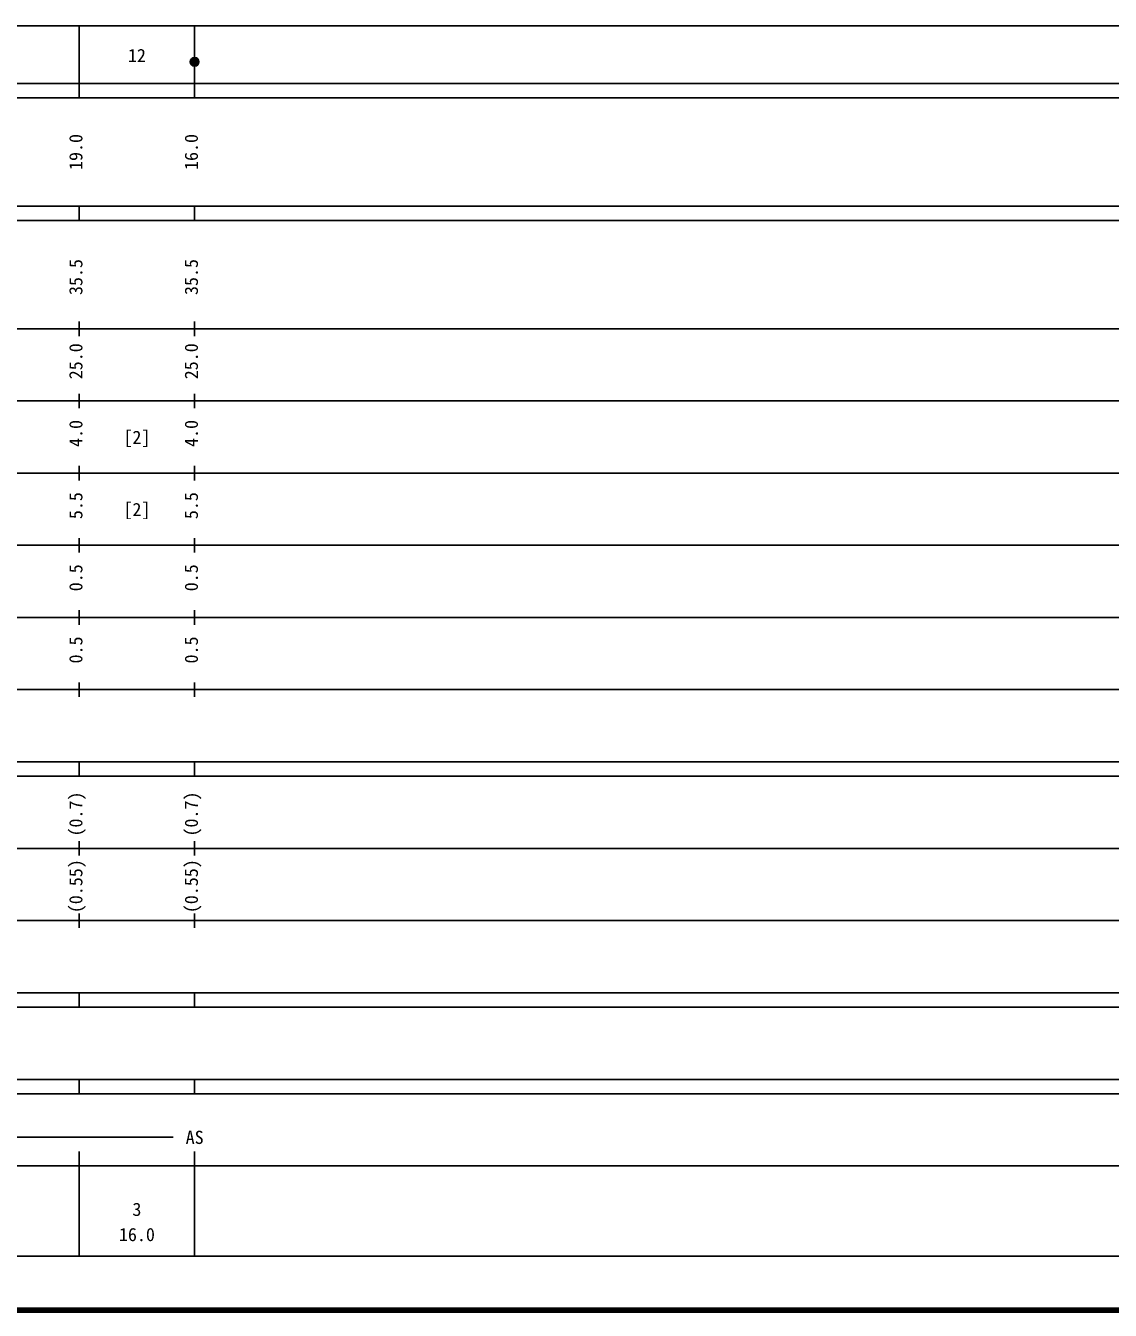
# Model space of a CAD drawing. Units: millimetres on the paper, enlarged 1000 times. Extents: x 40000 to 680000, y 20000 to 380000.
# Drawn here: x 260594 to 410848, y 20000 to 198000 of the extents above; entities that cross this region are included whole.
import ezdxf
from ezdxf.enums import TextEntityAlignment as Align

# ---------------------------------------------------------------- set-up
doc = ezdxf.new("R2010")
doc.units = ezdxf.units.MM
doc.header["$LTSCALE"] = 1000
doc.layers.add('M-TTL', color=2, linetype='Continuous', lineweight=140)
doc.layers.add('M-TTL-BAND', color=7, linetype='Continuous', lineweight=25)
doc.styles.add('ＭＳ ゴシック', font='')
doc.styles.get('ＭＳ ゴシック').set_extended_font_data('MS Gothic')

msp = doc.modelspace()

# ---------------------------------------------------------------- linework, layer by layer
at = {"layer": 'M-TTL'}
msp.add_line((40000, 20000), (680000, 20000), dxfattribs=at)
at = {"layer": 'M-TTL-BAND'}
for p, q in [((68000, 198000), (579000, 198000)), ((268000, 188000), (268000, 198000)), ((284000, 188000), (284000, 198000)), ((40000, 190000), (579000, 190000)), ((40000, 188000), (579000, 188000)), ((40000, 173000), (579000, 173000)), ((268000, 171000), (268000, 173000)), ((284000, 171000), (284000, 173000)), ((40000, 171000), (579000, 171000)), ((268000, 155000), (268000, 157000)), ((284000, 155000), (284000, 157000)), ((40000, 156000), (579000, 156000)), ((46000, 146000), (579000, 146000)), ((268000, 145000), (268000, 147000)), ((284000, 145000), (284000, 147000)), ((52000, 136000), (579000, 136000)), ((268000, 135000), (268000, 137000)), ((284000, 135000), (284000, 137000)), ((268000, 125000), (268000, 127000)), ((284000, 125000), (284000, 127000)), ((46000, 126000), (579000, 126000)), ((52000, 116000), (579000, 116000)), ((268000, 115000), (268000, 117000)), ((284000, 115000), (284000, 117000)), ((268000, 105000), (268000, 107000)), ((284000, 105000), (284000, 107000)), ((46000, 106000), (579000, 106000)), ((40000, 96000), (579000, 96000)), ((268000, 94000), (268000, 96000)), ((284000, 94000), (284000, 96000)), ((40000, 94000), (579000, 94000)), ((49000, 84000), (579000, 84000)), ((268000, 83000), (268000, 85000)), ((284000, 83000), (284000, 85000)), ((268000, 73000), (268000, 75000)), ((284000, 73000), (284000, 75000)), ((40000, 74000), (579000, 74000)), ((40000, 64000), (579000, 64000)), ((268000, 62000), (268000, 64000)), ((284000, 62000), (284000, 64000)), ((40000, 62000), (579000, 62000)), ((40000, 52000), (579000, 52000)), ((268000, 50000), (268000, 52000)), ((284000, 50000), (284000, 52000)), ((40000, 50000), (579000, 50000)), ((71000, 44000), (281000, 44000)), ((268000, 27500), (268000, 42000)), ((284000, 27500), (284000, 42000)), ((40000, 40000), (579000, 40000)), ((68000, 27500), (579000, 27500))]:
    msp.add_line(p, q, dxfattribs=at)
for radius in [600, 500, 400, 300, 200, 100]:
    msp.add_circle((284000, 193000), radius, dxfattribs=at)

# ---------------------------------------------------------------- texts
at = {"layer": 'M-TTL-BAND', "style": 'ＭＳ ゴシック'}
for s, p in [('12', (276000, 192405)), ('[2]', (276000, 139500)), ('[2]', (276000, 129500)), ('AS', (284000, 42500)), ('3', (276000, 32523)), ('16.0', (276000, 29033))]:
    msp.add_text(s, height=1833, dxfattribs=at).set_placement(p, align=Align.BOTTOM_CENTER)
for s, p in [('19.0', (269000, 180500)), ('16.0', (285000, 180500)), ('35.5', (269000, 163174)), ('35.5', (285000, 163174)), ('25.0', (269000, 151500)), ('25.0', (285000, 151500)), ('4.0', (269000, 141500)), ('4.0', (285000, 141500)), ('5.5', (269000, 131500)), ('5.5', (285000, 131500)), ('0.5', (269000, 121500)), ('0.5', (285000, 121500)), ('0.5', (269000, 111500)), ('0.5', (285000, 111500)), ('(0.7)', (269000, 88764)), ('(0.7)', (285000, 88764)), ('(0.55)', (269000, 78764)), ('(0.55)', (285000, 78764))]:
    msp.add_text(s, height=1833, rotation=90, dxfattribs=at).set_placement(p, align=Align.BOTTOM_CENTER)

doc.saveas('drawing.dxf')
